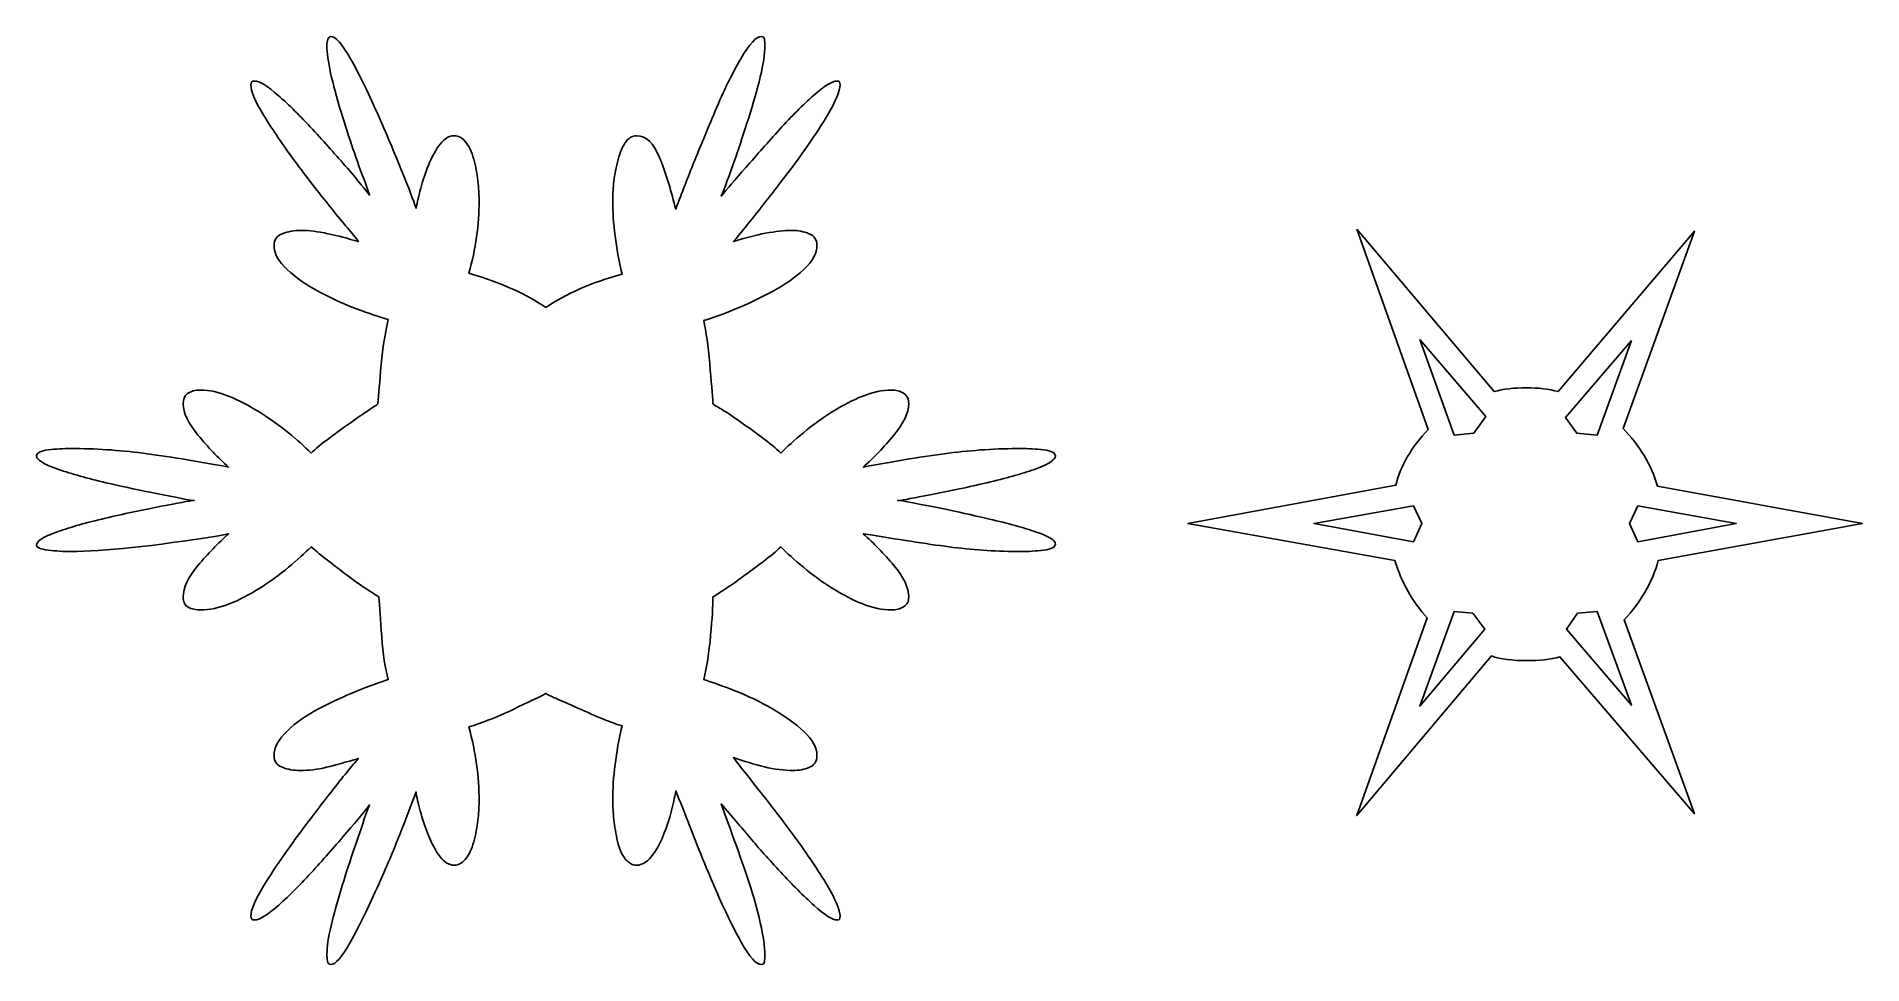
# Model space of a CAD drawing. Header units: centimetres. Extents: x -13.2 to 9.1, y 2 to 13.4.
import ezdxf

# ---------------------------------------------------------------- set-up
doc = ezdxf.new("R2010")
doc.units = ezdxf.units.CM
doc.header["$MEASUREMENT"] = 0
doc.layers.add('Layer 1', color=7, linetype='Continuous')

msp = doc.modelspace()

# ---------------------------------------------------------------- linework, layer by layer
at = {"layer": 'Layer 1', "color": 154}
msp.add_open_spline([(-0.77778, 7.19394), (-0.77779, 7.23945), (-0.85536, 7.28872), (-1.01049, 7.34174), (-1.01049, 7.34174), (-1.16564, 7.39476), (-1.35677, 7.44773), (-1.58386, 7.50064), (-1.58386, 7.50064), (-1.81098, 7.55354), (-1.98894, 7.59328), (-2.11773, 7.61985), (-2.11773, 7.61985), (-2.24654, 7.64641), (-2.432, 7.68234), (-2.67412, 7.72763), (-2.67412, 7.72763), (-2.67412, 7.72763), (-2.70808, 7.72763), (-2.70808, 7.72763), (-2.70808, 7.72763), (-2.70808, 7.72763), (-2.67412, 7.72763), (-2.67412, 7.72763), (-2.67412, 7.72763), (-2.59096, 7.74287), (-2.44338, 7.77129), (-2.2314, 7.81288), (-2.2314, 7.81288), (-2.01943, 7.85446), (-1.79989, 7.90177), (-1.57277, 7.95479), (-1.57277, 7.95479), (-1.34568, 8.00781), (-1.1564, 8.06274), (-1.00494, 8.11958), (-1.00494, 8.11958), (-0.85351, 8.17641), (-0.77779, 8.22747), (-0.77778, 8.27276), (-0.77778, 8.27276), (-0.77779, 8.31064), (-0.8251, 8.33525), (-0.91969, 8.34657), (-0.91969, 8.34657), (-1.01431, 8.35789), (-1.10702, 8.36355), (-1.1978, 8.36355), (-1.1978, 8.36355), (-1.49308, 8.36355), (-1.78834, 8.34466), (-2.08359, 8.30689), (-2.08359, 8.30689), (-2.37887, 8.26911), (-2.72715, 8.21234), (-3.12845, 8.13656), (-3.12845, 8.13656), (-2.99977, 8.25023), (-2.87484, 8.38088), (-2.75365, 8.52851), (-2.75365, 8.52851), (-2.63248, 8.67614), (-2.57189, 8.80286), (-2.57188, 8.90868), (-2.57188, 8.90868), (-2.57189, 8.96921), (-2.59275, 9.01276), (-2.63444, 9.03933), (-2.63444, 9.03933), (-2.67615, 9.06589), (-2.72727, 9.07918), (-2.78779, 9.07918), (-2.78779, 9.07918), (-2.89384, 9.07918), (-3.0093, 9.05457), (-3.13417, 9.00537), (-3.13417, 9.00537), (-3.25905, 8.95615), (-3.38393, 8.89181), (-3.50879, 8.81234), (-3.50879, 8.81234), (-3.63367, 8.73286), (-3.75098, 8.64766), (-3.86071, 8.55676), (-3.86071, 8.55676), (-3.97047, 8.46584), (-4.06323, 8.38261), (-4.139, 8.30706), (-4.139, 8.30706), (-4.19954, 8.36759), (-4.27335, 8.43003), (-4.36044, 8.49438), (-4.36044, 8.49438), (-4.44755, 8.55871), (-4.5365, 8.62306), (-4.62729, 8.68741), (-4.62729, 8.68741), (-4.71809, 8.75174), (-4.79191, 8.80096), (-4.84874, 8.83504), (-4.84874, 8.83504), (-4.90558, 8.86911), (-4.94532, 8.89366), (-4.96795, 8.90868), (-4.96795, 8.90868), (-4.97558, 9.02234), (-4.98887, 9.18707), (-5.0078, 9.40286), (-5.0078, 9.40286), (-5.02676, 9.61865), (-5.05136, 9.79458), (-5.08162, 9.93066), (-5.08162, 9.93066), (-4.97558, 9.96092), (-4.84875, 10.00638), (-4.70111, 10.06703), (-4.70111, 10.06703), (-4.55348, 10.12767), (-4.4021, 10.19964), (-4.24695, 10.28294), (-4.24695, 10.28294), (-4.09182, 10.36622), (-3.96122, 10.45707), (-3.85517, 10.5555), (-3.85517, 10.5555), (-3.74913, 10.65391), (-3.69611, 10.75234), (-3.6961, 10.85076), (-3.6961, 10.85076), (-3.69611, 10.91891), (-3.72828, 10.96622), (-3.79262, 10.99268), (-3.79262, 10.99268), (-3.85697, 11.01912), (-3.92703, 11.03235), (-4.0028, 11.03236), (-4.0028, 11.03236), (-4.19203, 11.03235), (-4.43046, 10.98695), (-4.71809, 10.89616), (-4.71809, 10.89616), (-4.63492, 10.99458), (-4.52709, 11.12702), (-4.39458, 11.29348), (-4.39458, 11.29348), (-4.26209, 11.45994), (-4.11827, 11.64731), (-3.96312, 11.85559), (-3.96312, 11.85559), (-3.80799, 12.06386), (-3.6774, 12.25695), (-3.57134, 12.43486), (-3.57134, 12.43486), (-3.46531, 12.61275), (-3.41228, 12.73947), (-3.41227, 12.81502), (-3.41227, 12.81502), (-3.41228, 12.84551), (-3.42361, 12.86076), (-3.44624, 12.86077), (-3.44624, 12.86077), (-3.50678, 12.86076), (-3.60329, 12.80208), (-3.73578, 12.68472), (-3.73578, 12.68472), (-3.86829, 12.56735), (-4.00651, 12.42913), (-4.15043, 12.27007), (-4.15043, 12.27007), (-4.29438, 12.11099), (-4.43254, 11.9558), (-4.56491, 11.80448), (-4.56491, 11.80448), (-4.6973, 11.65314), (-4.79757, 11.53578), (-4.86572, 11.45238), (-4.86572, 11.45238), (-4.79757, 11.62657), (-4.73889, 11.78558), (-4.68967, 11.92941), (-4.68967, 11.92941), (-4.64047, 12.07322), (-4.5875, 12.23408), (-4.53077, 12.41198), (-4.53077, 12.41198), (-4.47406, 12.58987), (-4.42676, 12.75645), (-4.38886, 12.91171), (-4.38886, 12.91171), (-4.35098, 13.06696), (-4.33204, 13.1938), (-4.33203, 13.29223), (-4.33203, 13.29223), (-4.33204, 13.32248), (-4.33394, 13.34894), (-4.33774, 13.37159), (-4.33774, 13.37159), (-4.34157, 13.39422), (-4.35479, 13.40554), (-4.37742, 13.40555), (-4.37742, 13.40555), (-4.43796, 13.40554), (-4.52125, 13.31475), (-4.62729, 13.13316), (-4.62729, 13.13316), (-4.73334, 12.95156), (-4.83748, 12.73958), (-4.93971, 12.49724), (-4.93971, 12.49724), (-5.04195, 12.25487), (-5.12899, 12.04475), (-5.20083, 11.86686), (-5.20083, 11.86686), (-5.27269, 11.68895), (-5.34651, 11.49789), (-5.42228, 11.29366), (-5.42228, 11.29366), (-5.42228, 11.29366), (-5.43372, 11.32762), (-5.43372, 11.32762), (-5.43372, 11.32762), (-5.48663, 11.5471), (-5.54907, 11.74579), (-5.62103, 11.92369), (-5.62103, 11.92369), (-5.69301, 12.10158), (-5.78571, 12.19053), (-5.89914, 12.19054), (-5.89914, 12.19054), (-5.95968, 12.19053), (-6.00889, 12.16026), (-6.04677, 12.09974), (-6.04677, 12.09974), (-6.08467, 12.0392), (-6.11499, 11.96163), (-6.13774, 11.86703), (-6.13774, 11.86703), (-6.1605, 11.77241), (-6.17564, 11.68537), (-6.18314, 11.6059), (-6.18314, 11.6059), (-6.19065, 11.52642), (-6.19441, 11.4563), (-6.1944, 11.39554), (-6.1944, 11.39554), (-6.19441, 11.12315), (-6.15652, 10.82419), (-6.08073, 10.49866), (-6.08073, 10.49866), (-6.45941, 10.39261), (-6.7698, 10.2563), (-7.01192, 10.08973), (-7.01192, 10.08973), (-7.23927, 10.24868), (-7.55347, 10.3888), (-7.95454, 10.5101), (-7.95454, 10.5101), (-7.87138, 10.80536), (-7.82979, 11.10051), (-7.82979, 11.39554), (-7.82979, 11.39554), (-7.82979, 11.44867), (-7.83355, 11.51879), (-7.84105, 11.6059), (-7.84105, 11.6059), (-7.84856, 11.69299), (-7.8637, 11.78194), (-7.88645, 11.87275), (-7.88645, 11.87275), (-7.90921, 11.96354), (-7.94138, 12.0392), (-7.98296, 12.09974), (-7.98296, 12.09974), (-8.02455, 12.16026), (-8.07573, 12.19053), (-8.13648, 12.19054), (-8.13648, 12.19054), (-8.19702, 12.19053), (-8.25374, 12.15645), (-8.30664, 12.0883), (-8.30664, 12.0883), (-8.35955, 12.02014), (-8.40686, 11.935), (-8.44856, 11.83289), (-8.44856, 11.83289), (-8.49026, 11.73077), (-8.52243, 11.63616), (-8.54507, 11.54907), (-8.54507, 11.54907), (-8.56772, 11.46196), (-8.58666, 11.38052), (-8.60191, 11.30475), (-8.60191, 11.30475), (-8.63218, 11.39577), (-8.69086, 11.54912), (-8.77795, 11.7648), (-8.77795, 11.7648), (-8.86506, 11.98046), (-8.96539, 12.21704), (-9.07894, 12.47454), (-9.07894, 12.47454), (-9.19249, 12.73202), (-9.30039, 12.95156), (-9.40262, 13.13316), (-9.40262, 13.13316), (-9.50485, 13.31475), (-9.58623, 13.40554), (-9.64676, 13.40555), (-9.64676, 13.40555), (-9.66178, 13.40554), (-9.6731, 13.39422), (-9.68072, 13.37159), (-9.68072, 13.37159), (-9.68835, 13.34894), (-9.69216, 13.32248), (-9.69216, 13.29223), (-9.69216, 13.29223), (-9.69216, 13.20882), (-9.67703, 13.09711), (-9.64676, 12.95711), (-9.64676, 12.95711), (-9.6165, 12.8171), (-9.57486, 12.6619), (-9.52183, 12.49152), (-9.52183, 12.49152), (-9.46881, 12.32112), (-9.4196, 12.16783), (-9.3742, 12.03164), (-9.3742, 12.03164), (-9.3288, 11.89544), (-9.27572, 11.75156), (-9.21496, 11.60001), (-9.21496, 11.60001), (-9.21496, 11.60001), (-9.16956, 11.46381), (-9.16956, 11.46381), (-9.16956, 11.46381), (-9.21508, 11.52434), (-9.30599, 11.63408), (-9.4423, 11.79304), (-9.4423, 11.79304), (-9.57861, 11.95198), (-9.72058, 12.11099), (-9.86821, 12.27007), (-9.86821, 12.27007), (-10.01584, 12.42913), (-10.15585, 12.56735), (-10.28823, 12.68472), (-10.28823, 12.68472), (-10.42062, 12.80208), (-10.51719, 12.86076), (-10.57795, 12.86077), (-10.57795, 12.86077), (-10.60822, 12.86076), (-10.62335, 12.84551), (-10.62335, 12.81502), (-10.62335, 12.81502), (-10.62335, 12.73947), (-10.57414, 12.62031), (-10.47572, 12.45756), (-10.47572, 12.45756), (-10.3773, 12.29478), (-10.25618, 12.11498), (-10.11236, 11.91815), (-10.11236, 11.91815), (-9.96854, 11.7213), (-9.82466, 11.53393), (-9.68072, 11.35604), (-9.68072, 11.35604), (-9.53679, 11.17813), (-9.41943, 11.03616), (-9.32863, 10.93012), (-9.32863, 10.93012), (-9.32863, 10.93012), (-9.3061, 10.89616), (-9.3061, 10.89616), (-9.3061, 10.89616), (-9.43479, 10.93404), (-9.55967, 10.96622), (-9.68072, 10.99268), (-9.68072, 10.99268), (-9.80179, 11.01912), (-9.91153, 11.03235), (-10.00995, 11.03236), (-10.00995, 11.03236), (-10.09336, 11.03235), (-10.16908, 11.01912), (-10.23712, 10.99268), (-10.23712, 10.99268), (-10.30516, 10.96622), (-10.33918, 10.91891), (-10.33918, 10.85076), (-10.33918, 10.85076), (-10.33918, 10.75234), (-10.28621, 10.65391), (-10.18028, 10.5555), (-10.18028, 10.5555), (-10.07435, 10.45707), (-9.94382, 10.36622), (-9.78868, 10.28294), (-9.78868, 10.28294), (-9.63354, 10.19964), (-9.48025, 10.12958), (-9.3288, 10.07275), (-9.3288, 10.07275), (-9.17736, 10.01591), (-9.04862, 9.97236), (-8.94257, 9.9421), (-8.94257, 9.9421), (-8.98046, 9.78314), (-9.00888, 9.59959), (-9.02782, 9.39143), (-9.02782, 9.39143), (-9.04677, 9.18326), (-9.05994, 9.02234), (-9.06733, 8.90868), (-9.06733, 8.90868), (-9.0902, 8.89366), (-9.13, 8.8672), (-9.18671, 8.82932), (-9.18671, 8.82932), (-9.24344, 8.79142), (-9.31725, 8.74031), (-9.40816, 8.67597), (-9.40816, 8.67597), (-9.49908, 8.61162), (-9.58803, 8.54728), (-9.67501, 8.48294), (-9.67501, 8.48294), (-9.762, 8.41859), (-9.83206, 8.35997), (-9.88519, 8.30706), (-9.88519, 8.30706), (-9.96837, 8.39023), (-10.06107, 8.47346), (-10.1633, 8.55676), (-10.1633, 8.55676), (-10.26554, 8.64004), (-10.3829, 8.72333), (-10.5154, 8.80662), (-10.5154, 8.80662), (-10.6479, 8.8899), (-10.77468, 8.95615), (-10.89574, 9.00537), (-10.89574, 9.00537), (-11.0168, 9.05457), (-11.13036, 9.07918), (-11.2364, 9.07918), (-11.2364, 9.07918), (-11.38034, 9.07918), (-11.45231, 9.02234), (-11.4523, 8.90868), (-11.4523, 8.90868), (-11.45231, 8.80286), (-11.39172, 8.67614), (-11.27054, 8.52851), (-11.27054, 8.52851), (-11.14936, 8.38088), (-11.02443, 8.25023), (-10.89574, 8.13656), (-10.89574, 8.13656), (-11.30467, 8.21234), (-11.65487, 8.26911), (-11.94631, 8.30689), (-11.94631, 8.30689), (-12.23777, 8.34466), (-12.53112, 8.36355), (-12.82639, 8.36355), (-12.82639, 8.36355), (-12.91718, 8.36355), (-13.00989, 8.35789), (-13.10449, 8.34657), (-13.10449, 8.34657), (-13.1991, 8.33525), (-13.24641, 8.31064), (-13.24641, 8.27276), (-13.24641, 8.27276), (-13.24641, 8.22747), (-13.16693, 8.17641), (-13.00798, 8.11958), (-13.00798, 8.11958), (-12.84903, 8.06274), (-12.65975, 8.00781), (-12.44015, 7.95479), (-12.44015, 7.95479), (-12.22055, 7.90177), (-11.85338, 7.82605), (-11.33863, 7.72763), (-11.33863, 7.72763), (-11.33863, 7.72763), (-11.31611, 7.72763), (-11.31611, 7.72763), (-11.31611, 7.72763), (-11.31611, 7.72763), (-11.33863, 7.72763), (-11.33863, 7.72763), (-11.33863, 7.72763), (-11.42943, 7.71261), (-11.58082, 7.68425), (-11.79279, 7.64255), (-11.79279, 7.64255), (-12.00477, 7.60084), (-12.22246, 7.55354), (-12.44587, 7.50064), (-12.44587, 7.50064), (-12.66928, 7.44773), (-12.85856, 7.39285), (-13.0137, 7.33602), (-13.0137, 7.33602), (-13.16884, 7.27918), (-13.24641, 7.22813), (-13.24641, 7.18285), (-13.24641, 7.18285), (-13.24641, 7.15235), (-13.1991, 7.13144), (-13.10449, 7.12012), (-13.10449, 7.12012), (-13.00989, 7.1088), (-12.91718, 7.10314), (-12.82639, 7.10314), (-12.82639, 7.10314), (-12.42508, 7.10314), (-11.82323, 7.16748), (-11.02085, 7.29617), (-11.02085, 7.29617), (-11.02085, 7.29617), (-10.89574, 7.31904), (-10.89574, 7.31904), (-10.89574, 7.31904), (-11.02443, 7.20537), (-11.14936, 7.07662), (-11.27054, 6.93281), (-11.27054, 6.93281), (-11.39172, 6.78899), (-11.45231, 6.66036), (-11.4523, 6.54692), (-11.4523, 6.54692), (-11.45231, 6.48616), (-11.43145, 6.44445), (-11.38975, 6.42182), (-11.38975, 6.42182), (-11.34805, 6.39917), (-11.29693, 6.38785), (-11.2364, 6.38785), (-11.2364, 6.38785), (-11.13036, 6.38785), (-11.0149, 6.41246), (-10.89002, 6.46167), (-10.89002, 6.46167), (-10.76515, 6.51088), (-10.64027, 6.57522), (-10.5154, 6.6547), (-10.5154, 6.6547), (-10.39053, 6.73417), (-10.27316, 6.81931), (-10.1633, 6.91011), (-10.1633, 6.91011), (-10.05345, 7.0009), (-9.96074, 7.08419), (-9.88519, 7.15997), (-9.88519, 7.15997), (-9.82466, 7.10706), (-9.75275, 7.04844), (-9.66946, 6.9841), (-9.66946, 6.9841), (-9.58618, 6.91975), (-9.49908, 6.8535), (-9.40816, 6.78535), (-9.40816, 6.78535), (-9.31725, 6.71719), (-9.24153, 6.66417), (-9.181, 6.62628), (-9.181, 6.62628), (-9.12047, 6.58839), (-9.07888, 6.56194), (-9.05624, 6.54692), (-9.05624, 6.54692), (-9.04862, 6.43325), (-9.03724, 6.27043), (-9.0221, 6.05845), (-9.0221, 6.05845), (-9.00697, 5.84648), (-8.98046, 5.67234), (-8.94257, 5.53603), (-8.94257, 5.53603), (-9.04099, 5.50576), (-9.16968, 5.45846), (-9.32863, 5.39411), (-9.32863, 5.39411), (-9.48758, 5.32977), (-9.64278, 5.25786), (-9.79422, 5.17838), (-9.79422, 5.17838), (-9.94567, 5.09891), (-10.07435, 5.00805), (-10.18028, 4.90582), (-10.18028, 4.90582), (-10.28621, 4.80359), (-10.33918, 4.70326), (-10.33918, 4.60484), (-10.33918, 4.60484), (-10.33918, 4.53668), (-10.30516, 4.48938), (-10.23712, 4.46293), (-10.23712, 4.46293), (-10.16908, 4.43647), (-10.09717, 4.42324), (-10.02139, 4.42324), (-10.02139, 4.42324), (-9.91534, 4.42324), (-9.80745, 4.43647), (-9.69771, 4.46293), (-9.69771, 4.46293), (-9.58797, 4.48938), (-9.45743, 4.52536), (-9.3061, 4.57088), (-9.3061, 4.57088), (-9.30611, 4.57088), (-9.3098, 4.56706), (-9.31719, 4.55944), (-9.31719, 4.55944), (-9.40822, 4.45339), (-9.52183, 4.31333), (-9.65803, 4.13924), (-9.65803, 4.13924), (-9.79422, 3.96516), (-9.93614, 3.77779), (-10.08377, 3.57714), (-10.08377, 3.57714), (-10.2314, 3.37648), (-10.35824, 3.18911), (-10.46428, 3.01503), (-10.46428, 3.01503), (-10.57033, 2.84094), (-10.62335, 2.71601), (-10.62335, 2.64023), (-10.62335, 2.64023), (-10.62335, 2.60997), (-10.60822, 2.59483), (-10.57795, 2.59483), (-10.57795, 2.59483), (-10.51719, 2.59483), (-10.41871, 2.65542), (-10.28251, 2.7766), (-10.28251, 2.7766), (-10.14632, 2.89778), (-10.00631, 3.03784), (-9.86249, 3.19679), (-9.86249, 3.19679), (-9.71868, 3.35575), (-9.58052, 3.51285), (-9.44801, 3.66811), (-9.44801, 3.66811), (-9.31552, 3.82336), (-9.2227, 3.93495), (-9.16956, 4.00288), (-9.16956, 4.00288), (-9.16956, 4.00288), (-9.21496, 3.88955), (-9.21496, 3.88955), (-9.21496, 3.88955), (-9.2681, 3.7306), (-9.32118, 3.5735), (-9.3742, 3.41824), (-9.3742, 3.41824), (-9.42723, 3.26299), (-9.47644, 3.10964), (-9.52183, 2.95819), (-9.52183, 2.95819), (-9.56723, 2.80675), (-9.60697, 2.66102), (-9.64104, 2.52102), (-9.64104, 2.52102), (-9.67513, 2.38101), (-9.69216, 2.26561), (-9.69216, 2.17481), (-9.69216, 2.17481), (-9.69216, 2.14455), (-9.69026, 2.11613), (-9.68644, 2.08956), (-9.68644, 2.08956), (-9.68263, 2.06299), (-9.66941, 2.04971), (-9.64676, 2.0497), (-9.64676, 2.0497), (-9.58623, 2.04971), (-9.50485, 2.14247), (-9.40262, 2.32799), (-9.40262, 2.32799), (-9.30039, 2.51351), (-9.19249, 2.73305), (-9.07894, 2.98661), (-9.07894, 2.98661), (-8.96539, 3.24017), (-8.87263, 3.45781), (-8.80065, 3.63952), (-8.80065, 3.63952), (-8.72869, 3.82123), (-8.66244, 3.99537), (-8.60191, 4.16194), (-8.60191, 4.16194), (-8.59429, 4.10141), (-8.57725, 4.02384), (-8.55079, 3.92923), (-8.55079, 3.92923), (-8.52434, 3.83463), (-8.49026, 3.7343), (-8.44856, 3.62825), (-8.44856, 3.62825), (-8.40686, 3.52221), (-8.35955, 3.43517), (-8.30664, 3.36713), (-8.30664, 3.36713), (-8.25374, 3.29909), (-8.19702, 3.26507), (-8.13648, 3.26507), (-8.13648, 3.26507), (-8.07573, 3.26507), (-8.02455, 3.29533), (-7.98296, 3.35586), (-7.98296, 3.35586), (-7.94138, 3.41639), (-7.90921, 3.49206), (-7.88645, 3.58285), (-7.88645, 3.58285), (-7.8637, 3.67365), (-7.84856, 3.76069), (-7.84105, 3.84398), (-7.84105, 3.84398), (-7.83355, 3.92727), (-7.82979, 3.99918), (-7.82979, 4.05971), (-7.82979, 4.05971), (-7.82979, 4.34758), (-7.87138, 4.64666), (-7.95454, 4.95694), (-7.95454, 4.95694), (-7.879, 4.97958), (-7.7882, 5.01175), (-7.68215, 5.05345), (-7.68215, 5.05345), (-7.57611, 5.09515), (-7.48145, 5.1368), (-7.39815, 5.17838), (-7.39815, 5.17838), (-7.31487, 5.21997), (-7.2354, 5.2578), (-7.15973, 5.29188), (-7.15973, 5.29188), (-7.08407, 5.32596), (-7.0348, 5.35062), (-7.01192, 5.36587), (-7.01192, 5.36587), (-6.98929, 5.35062), (-6.95527, 5.33352), (-6.90986, 5.31458), (-6.90986, 5.31458), (-6.86447, 5.29563), (-6.78309, 5.25971), (-6.66571, 5.2068), (-6.66571, 5.2068), (-6.54836, 5.15389), (-6.44046, 5.10659), (-6.34203, 5.06489), (-6.34203, 5.06489), (-6.24362, 5.02319), (-6.15652, 4.99101), (-6.08073, 4.96837), (-6.08073, 4.96837), (-6.15652, 4.64284), (-6.19441, 4.33996), (-6.1944, 4.05971), (-6.1944, 4.05971), (-6.19441, 4.0068), (-6.19065, 3.93871), (-6.18314, 3.85542), (-6.18314, 3.85542), (-6.17564, 3.77213), (-6.16241, 3.68318), (-6.14346, 3.58857), (-6.14346, 3.58857), (-6.12452, 3.49396), (-6.0942, 3.41639), (-6.05249, 3.35586), (-6.05249, 3.35586), (-6.01079, 3.29533), (-5.95968, 3.26507), (-5.89914, 3.26507), (-5.89914, 3.26507), (-5.83862, 3.26507), (-5.77999, 3.29909), (-5.72326, 3.36713), (-5.72326, 3.36713), (-5.66655, 3.43517), (-5.61734, 3.52221), (-5.57563, 3.62825), (-5.57563, 3.62825), (-5.53394, 3.7343), (-5.50171, 3.83087), (-5.47894, 3.91797), (-5.47894, 3.91797), (-5.45619, 4.00507), (-5.43731, 4.09021), (-5.42228, 4.17338), (-5.42228, 4.17338), (-5.37678, 4.05971), (-5.31053, 3.89123), (-5.22353, 3.66793), (-5.22353, 3.66793), (-5.13656, 3.44464), (-5.04004, 3.20996), (-4.93399, 2.96391), (-4.93399, 2.96391), (-4.82795, 2.71786), (-4.72381, 2.50398), (-4.62157, 2.32227), (-4.62157, 2.32227), (-4.51935, 2.14056), (-4.43796, 2.04971), (-4.37742, 2.0497), (-4.37742, 2.0497), (-4.35479, 2.04971), (-4.34157, 2.06108), (-4.33774, 2.08384), (-4.33774, 2.08384), (-4.33394, 2.1066), (-4.33204, 2.13311), (-4.33203, 2.16337), (-4.33203, 2.16337), (-4.33204, 2.2618), (-4.35098, 2.3943), (-4.38886, 2.56087), (-4.38886, 2.56087), (-4.42676, 2.72745), (-4.47222, 2.89021), (-4.52523, 3.04916), (-4.52523, 3.04916), (-4.57826, 3.20812), (-4.63879, 3.38226), (-4.70682, 3.57159), (-4.70682, 3.57159), (-4.77487, 3.76093), (-4.82784, 3.9085), (-4.86572, 4.01431), (-4.86572, 4.01431), (-4.73704, 3.86298), (-4.61973, 3.72488), (-4.51379, 3.60001), (-4.51379, 3.60001), (-4.40787, 3.47513), (-4.283, 3.33507), (-4.13917, 3.17981), (-4.13917, 3.17981), (-3.99536, 3.02456), (-3.85905, 2.88825), (-3.73024, 2.77088), (-3.73024, 2.77088), (-3.60144, 2.65352), (-3.50678, 2.59483), (-3.44624, 2.59483), (-3.44624, 2.59483), (-3.42361, 2.59483), (-3.41228, 2.60997), (-3.41227, 2.64023), (-3.41227, 2.64023), (-3.41228, 2.71601), (-3.46531, 2.84285), (-3.57134, 3.02075), (-3.57134, 3.02075), (-3.6774, 3.19864), (-3.8099, 3.39549), (-3.96884, 3.61127), (-3.96884, 3.61127), (-4.1278, 3.82706), (-4.27353, 4.01824), (-4.40602, 4.18482), (-4.40602, 4.18482), (-4.53852, 4.35139), (-4.64255, 4.48389), (-4.71809, 4.58231), (-4.71809, 4.58231), (-4.58941, 4.5368), (-4.46263, 4.49891), (-4.33774, 4.46864), (-4.33774, 4.46864), (-4.21288, 4.43838), (-4.09742, 4.42324), (-3.99136, 4.42324), (-3.99136, 4.42324), (-3.91583, 4.42324), (-3.84773, 4.43647), (-3.78707, 4.46293), (-3.78707, 4.46293), (-3.72643, 4.48938), (-3.69611, 4.53668), (-3.6961, 4.60484), (-3.6961, 4.60484), (-3.69611, 4.70326), (-3.74913, 4.80168), (-3.85517, 4.9001), (-3.85517, 4.9001), (-3.96122, 4.99852), (-4.08991, 5.09128), (-4.24123, 5.17838), (-4.24123, 5.17838), (-4.39257, 5.26548), (-4.54586, 5.3393), (-4.70111, 5.39983), (-4.70111, 5.39983), (-4.85637, 5.46036), (-4.98321, 5.50576), (-5.08162, 5.53603), (-5.08162, 5.53603), (-5.04374, 5.68758), (-5.01532, 5.86744), (-4.99637, 6.07561), (-4.99637, 6.07561), (-4.97743, 6.28377), (-4.96796, 6.44087), (-4.96795, 6.54692), (-4.96795, 6.54692), (-4.94532, 6.56194), (-4.90183, 6.5903), (-4.83747, 6.632), (-4.83747, 6.632), (-4.77314, 6.6737), (-4.69932, 6.72482), (-4.61603, 6.78535), (-4.61603, 6.78535), (-4.53275, 6.84588), (-4.4457, 6.91022), (-4.3549, 6.97838), (-4.3549, 6.97838), (-4.26411, 7.04653), (-4.19214, 7.10706), (-4.139, 7.15997), (-4.139, 7.15997), (-4.06323, 7.08419), (-3.97047, 7.0009), (-3.86071, 6.91011), (-3.86071, 6.91011), (-3.75098, 6.81931), (-3.63367, 6.73417), (-3.50879, 6.6547), (-3.50879, 6.6547), (-3.38393, 6.57522), (-3.25905, 6.51088), (-3.13417, 6.46167), (-3.13417, 6.46167), (-3.0093, 6.41246), (-2.89384, 6.38785), (-2.78779, 6.38785), (-2.78779, 6.38785), (-2.72727, 6.38785), (-2.67615, 6.40108), (-2.63444, 6.42753), (-2.63444, 6.42753), (-2.59275, 6.45399), (-2.57189, 6.49378), (-2.57188, 6.54692), (-2.57188, 6.54692), (-2.57189, 6.66036), (-2.63248, 6.78899), (-2.75365, 6.93281), (-2.75365, 6.93281), (-2.87484, 7.07662), (-2.99977, 7.20537), (-3.12845, 7.31904), (-3.12845, 7.31904), (-3.12845, 7.31904), (-3.03765, 7.30761), (-3.03765, 7.30761), (-3.03765, 7.30761), (-2.63635, 7.23945), (-2.29945, 7.18833), (-2.02693, 7.15426), (-2.02693, 7.15426), (-1.75444, 7.12018), (-1.47806, 7.10314), (-1.1978, 7.10314), (-1.1978, 7.10314), (-1.10702, 7.10314), (-1.01431, 7.1088), (-0.91969, 7.12012), (-0.91969, 7.12012), (-0.8251, 7.13144), (-0.77779, 7.15604), (-0.77778, 7.19394), (-0.77778, 7.19394), (-0.77778, 7.19394), (-0.77778, 7.19394), (-0.77778, 7.19394)], degree=3, knots=[0, 0, 0, 0, 0.00401606, 0.00401606, 0.00401606, 0.00401606, 0.00803213, 0.00803213, 0.00803213, 0.00803213, 0.01204819, 0.01204819, 0.01204819, 0.01204819, 0.01606426, 0.01606426, 0.01606426, 0.01606426, 0.02008032, 0.02008032, 0.02008032, 0.02008032, 0.02409639, 0.02409639, 0.02409639, 0.02409639, 0.02811245, 0.02811245, 0.02811245, 0.02811245, 0.03212851, 0.03212851, 0.03212851, 0.03212851, 0.03614458, 0.03614458, 0.03614458, 0.03614458, 0.04016064, 0.04016064, 0.04016064, 0.04016064, 0.04417671, 0.04417671, 0.04417671, 0.04417671, 0.04819277, 0.04819277, 0.04819277, 0.04819277, 0.05220884, 0.05220884, 0.05220884, 0.05220884, 0.0562249, 0.0562249, 0.0562249, 0.0562249, 0.06024096, 0.06024096, 0.06024096, 0.06024096, 0.06425703, 0.06425703, 0.06425703, 0.06425703, 0.06827309, 0.06827309, 0.06827309, 0.06827309, 0.07228916, 0.07228916, 0.07228916, 0.07228916, 0.07630522, 0.07630522, 0.07630522, 0.07630522, 0.08032129, 0.08032129, 0.08032129, 0.08032129, 0.08433735, 0.08433735, 0.08433735, 0.08433735, 0.08835341, 0.08835341, 0.08835341, 0.08835341, 0.09236948, 0.09236948, 0.09236948, 0.09236948, 0.09638554, 0.09638554, 0.09638554, 0.09638554, 0.10040161, 0.10040161, 0.10040161, 0.10040161, 0.10441767, 0.10441767, 0.10441767, 0.10441767, 0.10843373, 0.10843373, 0.10843373, 0.10843373, 0.1124498, 0.1124498, 0.1124498, 0.1124498, 0.11646586, 0.11646586, 0.11646586, 0.11646586, 0.12048193, 0.12048193, 0.12048193, 0.12048193, 0.12449799, 0.12449799, 0.12449799, 0.12449799, 0.12851406, 0.12851406, 0.12851406, 0.12851406, 0.13253012, 0.13253012, 0.13253012, 0.13253012, 0.13654618, 0.13654618, 0.13654618, 0.13654618, 0.14056225, 0.14056225, 0.14056225, 0.14056225, 0.14457831, 0.14457831, 0.14457831, 0.14457831, 0.14859438, 0.14859438, 0.14859438, 0.14859438, 0.15261044, 0.15261044, 0.15261044, 0.15261044, 0.15662651, 0.15662651, 0.15662651, 0.15662651, 0.16064257, 0.16064257, 0.16064257, 0.16064257, 0.16465863, 0.16465863, 0.16465863, 0.16465863, 0.1686747, 0.1686747, 0.1686747, 0.1686747, 0.17269076, 0.17269076, 0.17269076, 0.17269076, 0.17670683, 0.17670683, 0.17670683, 0.17670683, 0.18072289, 0.18072289, 0.18072289, 0.18072289, 0.18473896, 0.18473896, 0.18473896, 0.18473896, 0.18875502, 0.18875502, 0.18875502, 0.18875502, 0.19277108, 0.19277108, 0.19277108, 0.19277108, 0.19678715, 0.19678715, 0.19678715, 0.19678715, 0.20080321, 0.20080321, 0.20080321, 0.20080321, 0.20481928, 0.20481928, 0.20481928, 0.20481928, 0.20883534, 0.20883534, 0.20883534, 0.20883534, 0.21285141, 0.21285141, 0.21285141, 0.21285141, 0.21686747, 0.21686747, 0.21686747, 0.21686747, 0.22088353, 0.22088353, 0.22088353, 0.22088353, 0.2248996, 0.2248996, 0.2248996, 0.2248996, 0.22891566, 0.22891566, 0.22891566, 0.22891566, 0.23293173, 0.23293173, 0.23293173, 0.23293173, 0.23694779, 0.23694779, 0.23694779, 0.23694779, 0.24096386, 0.24096386, 0.24096386, 0.24096386, 0.24497992, 0.24497992, 0.24497992, 0.24497992, 0.24899598, 0.24899598, 0.24899598, 0.24899598, 0.25301205, 0.25301205, 0.25301205, 0.25301205, 0.25702811, 0.25702811, 0.25702811, 0.25702811, 0.26104418, 0.26104418, 0.26104418, 0.26104418, 0.26506024, 0.26506024, 0.26506024, 0.26506024, 0.26907631, 0.26907631, 0.26907631, 0.26907631, 0.27309237, 0.27309237, 0.27309237, 0.27309237, 0.27710843, 0.27710843, 0.27710843, 0.27710843, 0.2811245, 0.2811245, 0.2811245, 0.2811245, 0.28514056, 0.28514056, 0.28514056, 0.28514056, 0.28915663, 0.28915663, 0.28915663, 0.28915663, 0.29317269, 0.29317269, 0.29317269, 0.29317269, 0.29718876, 0.29718876, 0.29718876, 0.29718876, 0.30120482, 0.30120482, 0.30120482, 0.30120482, 0.30522088, 0.30522088, 0.30522088, 0.30522088, 0.30923695, 0.30923695, 0.30923695, 0.30923695, 0.31325301, 0.31325301, 0.31325301, 0.31325301, 0.31726908, 0.31726908, 0.31726908, 0.31726908, 0.32128514, 0.32128514, 0.32128514, 0.32128514, 0.3253012, 0.3253012, 0.3253012, 0.3253012, 0.32931727, 0.32931727, 0.32931727, 0.32931727, 0.33333333, 0.33333333, 0.33333333, 0.33333333, 0.3373494, 0.3373494, 0.3373494, 0.3373494, 0.34136546, 0.34136546, 0.34136546, 0.34136546, 0.34538153, 0.34538153, 0.34538153, 0.34538153, 0.34939759, 0.34939759, 0.34939759, 0.34939759, 0.35341365, 0.35341365, 0.35341365, 0.35341365, 0.35742972, 0.35742972, 0.35742972, 0.35742972, 0.36144578, 0.36144578, 0.36144578, 0.36144578, 0.36546185, 0.36546185, 0.36546185, 0.36546185, 0.36947791, 0.36947791, 0.36947791, 0.36947791, 0.37349398, 0.37349398, 0.37349398, 0.37349398, 0.37751004, 0.37751004, 0.37751004, 0.37751004, 0.3815261, 0.3815261, 0.3815261, 0.3815261, 0.38554217, 0.38554217, 0.38554217, 0.38554217, 0.38955823, 0.38955823, 0.38955823, 0.38955823, 0.3935743, 0.3935743, 0.3935743, 0.3935743, 0.39759036, 0.39759036, 0.39759036, 0.39759036, 0.40160643, 0.40160643, 0.40160643, 0.40160643, 0.40562249, 0.40562249, 0.40562249, 0.40562249, 0.40963855, 0.40963855, 0.40963855, 0.40963855, 0.41365462, 0.41365462, 0.41365462, 0.41365462, 0.41767068, 0.41767068, 0.41767068, 0.41767068, 0.42168675, 0.42168675, 0.42168675, 0.42168675, 0.42570281, 0.42570281, 0.42570281, 0.42570281, 0.42971888, 0.42971888, 0.42971888, 0.42971888, 0.43373494, 0.43373494, 0.43373494, 0.43373494, 0.437751, 0.437751, 0.437751, 0.437751, 0.44176707, 0.44176707, 0.44176707, 0.44176707, 0.44578313, 0.44578313, 0.44578313, 0.44578313, 0.4497992, 0.4497992, 0.4497992, 0.4497992, 0.45381526, 0.45381526, 0.45381526, 0.45381526, 0.45783133, 0.45783133, 0.45783133, 0.45783133, 0.46184739, 0.46184739, 0.46184739, 0.46184739, 0.46586345, 0.46586345, 0.46586345, 0.46586345, 0.46987952, 0.46987952, 0.46987952, 0.46987952, 0.47389558, 0.47389558, 0.47389558, 0.47389558, 0.47791165, 0.47791165, 0.47791165, 0.47791165, 0.48192771, 0.48192771, 0.48192771, 0.48192771, 0.48594378, 0.48594378, 0.48594378, 0.48594378, 0.48995984, 0.48995984, 0.48995984, 0.48995984, 0.4939759, 0.4939759, 0.4939759, 0.4939759, 0.49799197, 0.49799197, 0.49799197, 0.49799197, 0.50200803, 0.50200803, 0.50200803, 0.50200803, 0.5060241, 0.5060241, 0.5060241, 0.5060241, 0.51004016, 0.51004016, 0.51004016, 0.51004016, 0.51405622, 0.51405622, 0.51405622, 0.51405622, 0.51807229, 0.51807229, 0.51807229, 0.51807229, 0.52208835, 0.52208835, 0.52208835, 0.52208835, 0.52610442, 0.52610442, 0.52610442, 0.52610442, 0.53012048, 0.53012048, 0.53012048, 0.53012048, 0.53413655, 0.53413655, 0.53413655, 0.53413655, 0.53815261, 0.53815261, 0.53815261, 0.53815261, 0.54216867, 0.54216867, 0.54216867, 0.54216867, 0.54618474, 0.54618474, 0.54618474, 0.54618474, 0.5502008, 0.5502008, 0.5502008, 0.5502008, 0.55421687, 0.55421687, 0.55421687, 0.55421687, 0.55823293, 0.55823293, 0.55823293, 0.55823293, 0.562249, 0.562249, 0.562249, 0.562249, 0.56626506, 0.56626506, 0.56626506, 0.56626506, 0.57028112, 0.57028112, 0.57028112, 0.57028112, 0.57429719, 0.57429719, 0.57429719, 0.57429719, 0.57831325, 0.57831325, 0.57831325, 0.57831325, 0.58232932, 0.58232932, 0.58232932, 0.58232932, 0.58634538, 0.58634538, 0.58634538, 0.58634538, 0.59036145, 0.59036145, 0.59036145, 0.59036145, 0.59437751, 0.59437751, 0.59437751, 0.59437751, 0.59839357, 0.59839357, 0.59839357, 0.59839357, 0.60240964, 0.60240964, 0.60240964, 0.60240964, 0.6064257, 0.6064257, 0.6064257, 0.6064257, 0.61044177, 0.61044177, 0.61044177, 0.61044177, 0.61445783, 0.61445783, 0.61445783, 0.61445783, 0.6184739, 0.6184739, 0.6184739, 0.6184739, 0.62248996, 0.62248996, 0.62248996, 0.62248996, 0.62650602, 0.62650602, 0.62650602, 0.62650602, 0.63052209, 0.63052209, 0.63052209, 0.63052209, 0.63453815, 0.63453815, 0.63453815, 0.63453815, 0.63855422, 0.63855422, 0.63855422, 0.63855422, 0.64257028, 0.64257028, 0.64257028, 0.64257028, 0.64658635, 0.64658635, 0.64658635, 0.64658635, 0.65060241, 0.65060241, 0.65060241, 0.65060241, 0.65461847, 0.65461847, 0.65461847, 0.65461847, 0.65863454, 0.65863454, 0.65863454, 0.65863454, 0.6626506, 0.6626506, 0.6626506, 0.6626506, 0.66666667, 0.66666667, 0.66666667, 0.66666667, 0.67068273, 0.67068273, 0.67068273, 0.67068273, 0.6746988, 0.6746988, 0.6746988, 0.6746988, 0.67871486, 0.67871486, 0.67871486, 0.67871486, 0.68273092, 0.68273092, 0.68273092, 0.68273092, 0.68674699, 0.68674699, 0.68674699, 0.68674699, 0.69076305, 0.69076305, 0.69076305, 0.69076305, 0.69477912, 0.69477912, 0.69477912, 0.69477912, 0.69879518, 0.69879518, 0.69879518, 0.69879518, 0.70281124, 0.70281124, 0.70281124, 0.70281124, 0.70682731, 0.70682731, 0.70682731, 0.70682731, 0.71084337, 0.71084337, 0.71084337, 0.71084337, 0.71485944, 0.71485944, 0.71485944, 0.71485944, 0.7188755, 0.7188755, 0.7188755, 0.7188755, 0.72289157, 0.72289157, 0.72289157, 0.72289157, 0.72690763, 0.72690763, 0.72690763, 0.72690763, 0.73092369, 0.73092369, 0.73092369, 0.73092369, 0.73493976, 0.73493976, 0.73493976, 0.73493976, 0.73895582, 0.73895582, 0.73895582, 0.73895582, 0.74297189, 0.74297189, 0.74297189, 0.74297189, 0.74698795, 0.74698795, 0.74698795, 0.74698795, 0.75100402, 0.75100402, 0.75100402, 0.75100402, 0.75502008, 0.75502008, 0.75502008, 0.75502008, 0.75903614, 0.75903614, 0.75903614, 0.75903614, 0.76305221, 0.76305221, 0.76305221, 0.76305221, 0.76706827, 0.76706827, 0.76706827, 0.76706827, 0.77108434, 0.77108434, 0.77108434, 0.77108434, 0.7751004, 0.7751004, 0.7751004, 0.7751004, 0.77911647, 0.77911647, 0.77911647, 0.77911647, 0.78313253, 0.78313253, 0.78313253, 0.78313253, 0.78714859, 0.78714859, 0.78714859, 0.78714859, 0.79116466, 0.79116466, 0.79116466, 0.79116466, 0.79518072, 0.79518072, 0.79518072, 0.79518072, 0.79919679, 0.79919679, 0.79919679, 0.79919679, 0.80321285, 0.80321285, 0.80321285, 0.80321285, 0.80722892, 0.80722892, 0.80722892, 0.80722892, 0.81124498, 0.81124498, 0.81124498, 0.81124498, 0.81526104, 0.81526104, 0.81526104, 0.81526104, 0.81927711, 0.81927711, 0.81927711, 0.81927711, 0.82329317, 0.82329317, 0.82329317, 0.82329317, 0.82730924, 0.82730924, 0.82730924, 0.82730924, 0.8313253, 0.8313253, 0.8313253, 0.8313253, 0.83534137, 0.83534137, 0.83534137, 0.83534137, 0.83935743, 0.83935743, 0.83935743, 0.83935743, 0.84337349, 0.84337349, 0.84337349, 0.84337349, 0.84738956, 0.84738956, 0.84738956, 0.84738956, 0.85140562, 0.85140562, 0.85140562, 0.85140562, 0.85542169, 0.85542169, 0.85542169, 0.85542169, 0.85943775, 0.85943775, 0.85943775, 0.85943775, 0.86345382, 0.86345382, 0.86345382, 0.86345382, 0.86746988, 0.86746988, 0.86746988, 0.86746988, 0.87148594, 0.87148594, 0.87148594, 0.87148594, 0.87550201, 0.87550201, 0.87550201, 0.87550201, 0.87951807, 0.87951807, 0.87951807, 0.87951807, 0.88353414, 0.88353414, 0.88353414, 0.88353414, 0.8875502, 0.8875502, 0.8875502, 0.8875502, 0.89156627, 0.89156627, 0.89156627, 0.89156627, 0.89558233, 0.89558233, 0.89558233, 0.89558233, 0.89959839, 0.89959839, 0.89959839, 0.89959839, 0.90361446, 0.90361446, 0.90361446, 0.90361446, 0.90763052, 0.90763052, 0.90763052, 0.90763052, 0.91164659, 0.91164659, 0.91164659, 0.91164659, 0.91566265, 0.91566265, 0.91566265, 0.91566265, 0.91967871, 0.91967871, 0.91967871, 0.91967871, 0.92369478, 0.92369478, 0.92369478, 0.92369478, 0.92771084, 0.92771084, 0.92771084, 0.92771084, 0.93172691, 0.93172691, 0.93172691, 0.93172691, 0.93574297, 0.93574297, 0.93574297, 0.93574297, 0.93975904, 0.93975904, 0.93975904, 0.93975904, 0.9437751, 0.9437751, 0.9437751, 0.9437751, 0.94779116, 0.94779116, 0.94779116, 0.94779116, 0.95180723, 0.95180723, 0.95180723, 0.95180723, 0.95582329, 0.95582329, 0.95582329, 0.95582329, 0.95983936, 0.95983936, 0.95983936, 0.95983936, 0.96385542, 0.96385542, 0.96385542, 0.96385542, 0.96787149, 0.96787149, 0.96787149, 0.96787149, 0.97188755, 0.97188755, 0.97188755, 0.97188755, 0.97590361, 0.97590361, 0.97590361, 0.97590361, 0.97991968, 0.97991968, 0.97991968, 0.97991968, 0.98393574, 0.98393574, 0.98393574, 0.98393574, 0.98795181, 0.98795181, 0.98795181, 0.98795181, 0.99196787, 0.99196787, 0.99196787, 0.99196787, 1, 1, 1, 1], dxfattribs=at)
at = {"layer": 'Layer 1', "color": 7}
for points, knots in [([(2.91069, 11.04806), (2.91069, 11.04806), (3.78586, 8.59523), (3.78586, 8.59523), (3.78586, 8.59523), (3.58139, 8.38313), (3.44848, 8.1563), (3.38796, 7.91418), (3.38796, 7.91418), (3.38796, 7.91418), (0.84396, 7.44764), (0.84396, 7.44764), (0.84396, 7.44764), (0.84396, 7.44764), (3.37616, 6.99397), (3.37616, 6.99397), (3.37616, 6.99397), (3.45956, 6.72134), (3.59246, 6.48724), (3.77406, 6.2904), (3.77406, 6.2904), (3.77406, 6.2904), (2.91069, 3.87082), (2.91069, 3.87082), (2.91069, 3.87082), (2.91069, 3.87082), (4.55807, 5.82493), (4.55807, 5.82493), (4.55807, 5.82493), (4.67173, 5.78704), (4.81524, 5.76809), (4.98922, 5.76809), (4.98922, 5.76809), (5.14816, 5.76809), (5.28417, 5.78287), (5.39784, 5.81313), (5.39784, 5.81313), (5.39784, 5.81313), (7.04415, 3.89441), (7.04415, 3.89441), (7.04415, 3.89441), (7.04415, 3.89441), (6.18185, 6.26788), (6.18185, 6.26788), (6.18185, 6.26788), (6.38631, 6.47973), (6.52564, 6.72135), (6.6012, 6.99397), (6.6012, 6.99397), (6.6012, 6.99397), (9.10015, 7.44764), (9.10015, 7.44764), (9.10015, 7.44764), (9.10015, 7.44764), (6.59048, 7.90239), (6.59048, 7.90239), (6.59048, 7.90239), (6.51469, 8.16738), (6.37451, 8.40256), (6.17005, 8.60703), (6.17005, 8.60703), (6.17005, 8.60703), (7.04415, 11.02554), (7.04415, 11.02554), (7.04415, 11.02554), (7.04415, 11.02554), (5.37532, 9.0607), (5.37532, 9.0607), (5.37532, 9.0607), (5.26187, 9.09119), (5.13314, 9.10681), (4.98922, 9.10682), (4.98922, 9.10682), (4.83788, 9.10681), (4.70498, 9.09119), (4.59131, 9.0607), (4.59131, 9.0607), (4.59131, 9.0607), (2.91069, 11.04806), (2.91069, 11.04806)], [0, 0, 0, 0, 0.04761905, 0.04761905, 0.04761905, 0.04761905, 0.0952381, 0.0952381, 0.0952381, 0.0952381, 0.14285714, 0.14285714, 0.14285714, 0.14285714, 0.19047619, 0.19047619, 0.19047619, 0.19047619, 0.23809524, 0.23809524, 0.23809524, 0.23809524, 0.28571429, 0.28571429, 0.28571429, 0.28571429, 0.33333333, 0.33333333, 0.33333333, 0.33333333, 0.38095238, 0.38095238, 0.38095238, 0.38095238, 0.42857143, 0.42857143, 0.42857143, 0.42857143, 0.47619048, 0.47619048, 0.47619048, 0.47619048, 0.52380952, 0.52380952, 0.52380952, 0.52380952, 0.57142857, 0.57142857, 0.57142857, 0.57142857, 0.61904762, 0.61904762, 0.61904762, 0.61904762, 0.66666667, 0.66666667, 0.66666667, 0.66666667, 0.71428571, 0.71428571, 0.71428571, 0.71428571, 0.76190476, 0.76190476, 0.76190476, 0.76190476, 0.80952381, 0.80952381, 0.80952381, 0.80952381, 0.85714286, 0.85714286, 0.85714286, 0.85714286, 0.9047619, 0.9047619, 0.9047619, 0.9047619, 1, 1, 1, 1]), ([(3.6829, 9.6967), (3.6829, 9.6967), (4.48943, 8.75396), (4.48943, 8.75396), (4.48943, 8.75396), (4.48943, 8.75396), (4.34249, 8.55018), (4.34249, 8.55018), (4.34249, 8.55018), (4.34249, 8.55018), (4.10332, 8.52659), (4.10332, 8.52659), (4.10332, 8.52659), (4.10332, 8.52659), (3.6829, 9.6967), (3.6829, 9.6967)], [0, 0, 0, 0, 0.2, 0.2, 0.2, 0.2, 0.4, 0.4, 0.4, 0.4, 0.6, 0.6, 0.6, 0.6, 1, 1, 1, 1]), ([(6.27194, 9.68597), (6.27194, 9.68597), (5.85259, 8.52659), (5.85259, 8.52659), (5.85259, 8.52659), (5.85259, 8.52659), (5.60269, 8.55018), (5.60269, 8.55018), (5.60269, 8.55018), (5.60269, 8.55018), (5.46648, 8.74323), (5.46648, 8.74323), (5.46648, 8.74323), (5.46648, 8.74323), (6.27194, 9.68597), (6.27194, 9.68597)], [0, 0, 0, 0, 0.2, 0.2, 0.2, 0.2, 0.4, 0.4, 0.4, 0.4, 0.6, 0.6, 0.6, 0.6, 1, 1, 1, 1]), ([(3.60353, 7.66429), (3.60353, 7.66429), (3.70649, 7.44764), (3.70649, 7.44764), (3.70649, 7.44764), (3.70649, 7.44764), (3.60353, 7.22134), (3.60353, 7.22134), (3.60353, 7.22134), (3.60353, 7.22134), (2.38838, 7.44764), (2.38838, 7.44764), (2.38838, 7.44764), (2.38838, 7.44764), (3.60353, 7.66429), (3.60353, 7.66429)], [0, 0, 0, 0, 0.2, 0.2, 0.2, 0.2, 0.4, 0.4, 0.4, 0.4, 0.6, 0.6, 0.6, 0.6, 1, 1, 1, 1]), ([(6.35131, 7.66429), (6.35131, 7.66429), (7.55574, 7.44764), (7.55574, 7.44764), (7.55574, 7.44764), (7.55574, 7.44764), (6.35131, 7.22134), (6.35131, 7.22134), (6.35131, 7.22134), (6.35131, 7.22134), (6.24942, 7.44764), (6.24942, 7.44764), (6.24942, 7.44764), (6.24942, 7.44764), (6.35131, 7.66429), (6.35131, 7.66429)], [0, 0, 0, 0, 0.2, 0.2, 0.2, 0.2, 0.4, 0.4, 0.4, 0.4, 0.6, 0.6, 0.6, 0.6, 1, 1, 1, 1]), ([(4.10332, 6.36977), (4.10332, 6.36977), (4.33069, 6.34724), (4.33069, 6.34724), (4.33069, 6.34724), (4.33069, 6.34724), (4.4787, 6.15419), (4.4787, 6.15419), (4.4787, 6.15419), (4.4787, 6.15419), (3.6829, 5.21145), (3.6829, 5.21145), (3.6829, 5.21145), (3.6829, 5.21145), (4.10332, 6.36977), (4.10332, 6.36977)], [0, 0, 0, 0, 0.2, 0.2, 0.2, 0.2, 0.4, 0.4, 0.4, 0.4, 0.6, 0.6, 0.6, 0.6, 1, 1, 1, 1]), ([(5.85259, 6.36977), (5.85259, 6.36977), (6.27194, 5.22218), (6.27194, 5.22218), (6.27194, 5.22218), (6.27194, 5.22218), (5.47721, 6.15419), (5.47721, 6.15419), (5.47721, 6.15419), (5.47721, 6.15419), (5.61342, 6.34724), (5.61342, 6.34724), (5.61342, 6.34724), (5.61342, 6.34724), (5.85259, 6.36977), (5.85259, 6.36977)], [0, 0, 0, 0, 0.2, 0.2, 0.2, 0.2, 0.4, 0.4, 0.4, 0.4, 0.6, 0.6, 0.6, 0.6, 1, 1, 1, 1])]:
    msp.add_open_spline(points, degree=3, knots=knots, dxfattribs=at)

doc.saveas('drawing.dxf')
